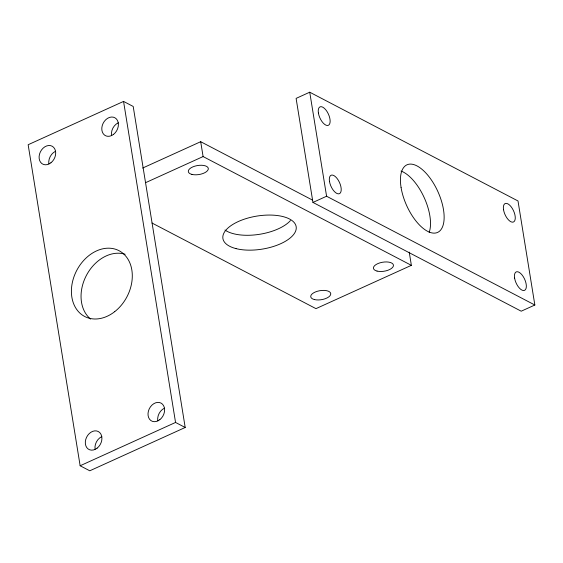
<?xml version="1.0" encoding="UTF-8"?>
<svg xmlns="http://www.w3.org/2000/svg" width="563" height="563" viewBox="0 0 563 563"><rect width="100%" height="100%" fill="white"/><g stroke="black" fill="none" stroke-linecap="round" stroke-linejoin="round"><path stroke-width="0.84" d="M123.557 101.417L28.15 144.726L80.143 465.763L89.784 470.795L185.199 427.486L133.199 106.456L123.557 101.417L175.55 422.447L185.199 427.486M142.657 168.048L200.695 141.7L312.599 200.146M309.734 92.205L296.103 98.391L312.951 202.427L521.218 311.198L534.85 305.012L518.002 200.97L309.734 92.205L326.582 196.241L534.85 305.012M145.859 182.553L203.102 156.563L411.37 265.335L409.231 252.118M312.951 202.427L326.582 196.241M411.37 265.335L315.963 308.644L151.989 223.011M80.143 465.763L175.55 422.447M200.695 141.7L203.102 156.563M401.025 171.061A37.109 17.108 65.6 0 1 424.094 197.402A37.109 17.108 65.6 0 1 429.175 232.364M48.861 163.889A10.12 7.734 -62.4 0 1 55.589 151.257M111.558 135.423A10.12 7.734 -62.4 0 1 118.286 122.797M157.774 420.786A10.12 7.734 -62.4 0 1 164.509 408.154M95.077 449.246A10.12 7.734 -62.4 0 1 101.812 436.621M90.601 319.066A37.109 28.361 -62.4 0 1 86.547 275.131A37.109 28.361 -62.4 0 1 125.148 254.265M290.487 220.527A37.109 16.735 -9.2 0 1 258.445 234.468A37.109 16.735 -9.2 0 1 224.954 230.028M514.603 278.108A10.12 4.666 65.6 0 0 524.533 290.367A10.12 4.666 65.6 0 0 522.035 274.92A10.12 4.666 65.6 0 0 514.603 278.108M503.533 209.746A10.12 4.666 65.6 0 0 513.463 221.998A10.12 4.666 65.6 0 0 510.958 206.551A10.12 4.666 65.6 0 0 503.533 209.746M318.405 113.064A10.12 4.666 65.6 0 0 328.335 125.317A10.12 4.666 65.6 0 0 325.829 109.869A10.12 4.666 65.6 0 0 318.405 113.064M329.482 181.427A10.12 4.666 65.6 0 0 339.405 193.686A10.12 4.666 65.6 0 0 336.906 178.239A10.12 4.666 65.6 0 0 329.482 181.427M401.081 187.528A37.109 17.108 65.6 0 0 437.486 232.463A37.109 17.108 65.6 0 0 428.309 175.832A37.109 17.108 65.6 0 0 401.081 187.528M50.909 162.791A10.12 7.734 -62.4 0 0 52.155 146.211A10.12 7.734 -62.4 0 0 39.121 156.415A10.12 7.734 -62.4 0 0 50.909 162.791M113.599 134.332A10.12 7.734 -62.4 0 0 114.852 117.744A10.12 7.734 -62.4 0 0 101.819 127.956A10.12 7.734 -62.4 0 0 113.599 134.332M97.125 448.155A10.12 7.734 -62.4 0 0 98.377 431.568A10.12 7.734 -62.4 0 0 85.337 441.779A10.12 7.734 -62.4 0 0 97.125 448.155M159.822 419.688A10.12 7.734 -62.4 0 0 161.067 403.108A10.12 7.734 -62.4 0 0 148.034 413.319A10.12 7.734 -62.4 0 0 159.822 419.688M114.725 311.649A37.109 28.361 -62.4 0 0 119.307 250.845A37.109 28.361 -62.4 0 0 71.515 288.277A37.109 28.361 -62.4 0 0 114.725 311.649M314.344 299.544A10.12 4.56 -9.2 0 0 330.622 294.688A10.12 4.56 -9.2 0 0 317.272 291.296A10.12 4.56 -9.2 0 0 314.344 299.544M377.041 271.084A10.12 4.56 -9.2 0 0 393.319 266.222A10.12 4.56 -9.2 0 0 379.969 262.837A10.12 4.56 -9.2 0 0 377.041 271.084M191.913 174.403A10.12 4.56 -9.2 0 0 208.19 169.54A10.12 4.56 -9.2 0 0 194.847 166.155A10.12 4.56 -9.2 0 0 191.913 174.403M236.059 248.621A37.109 16.735 -9.2 0 0 295.737 230.809A37.109 16.735 -9.2 0 0 246.805 218.381A37.109 16.735 -9.2 0 0 236.059 248.621"/></g></svg>
